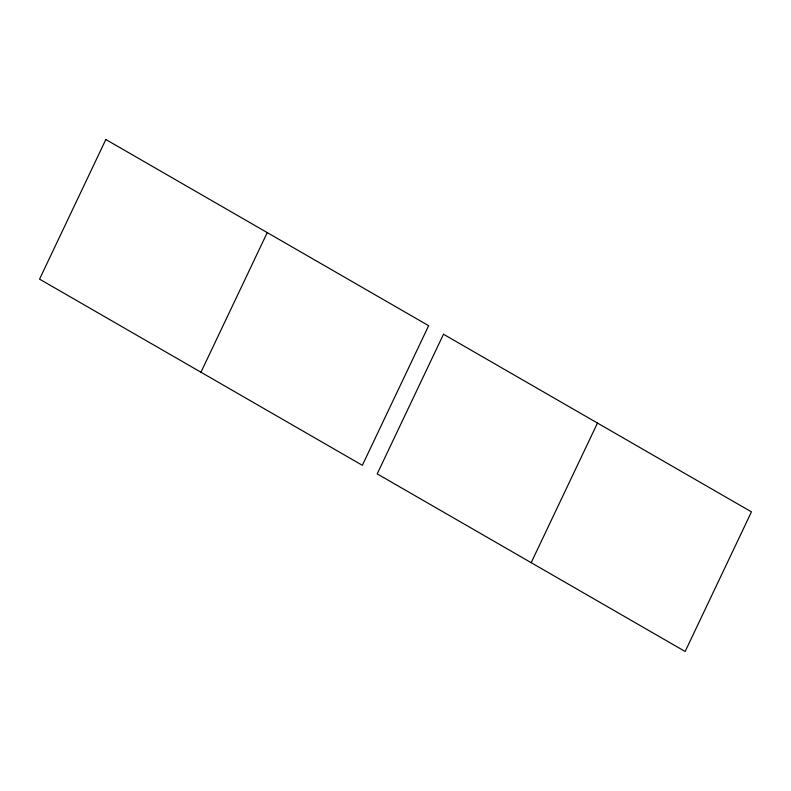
<?xml version="1.0" encoding="UTF-8"?>
<svg xmlns="http://www.w3.org/2000/svg" width="791" height="791" viewBox="0 0 791 791"><rect width="100%" height="100%" fill="white"/><g stroke="black" fill="none" stroke-linecap="round" stroke-linejoin="round"><path stroke-width="1.19" d="M200.954 372.225L267.249 232.603M531.176 562.678L597.472 423.056M105.846 139.513L39.55 279.134L362.347 465.306L428.653 325.694L105.846 139.513M443.494 334.247L377.198 473.868L685.154 651.487L751.45 511.866L443.494 334.247"/></g></svg>
